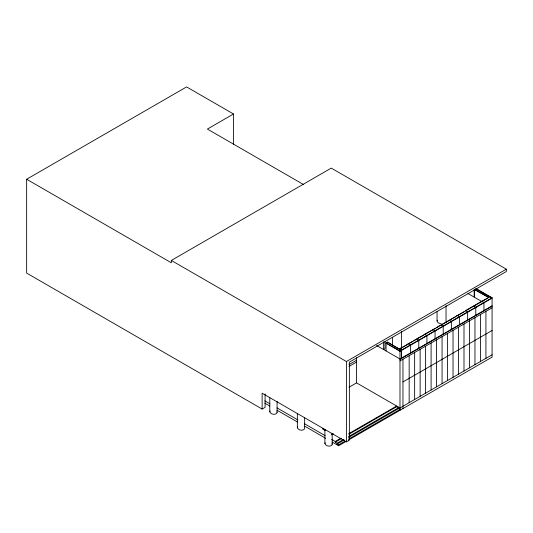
<?xml version="1.0" encoding="UTF-8"?>
<svg xmlns="http://www.w3.org/2000/svg" width="533" height="533" viewBox="0 0 533 533"><rect width="100%" height="100%" fill="white"/><g stroke="black" fill="none" stroke-linecap="round" stroke-linejoin="round"><path stroke-width="0.8" d="M277.093 401.289L277.06 412.915C275.501 415.38 270.018 414.441 269.805 411.403L270.078 410.916M304.649 417.992L304.623 428.825C303.057 431.29 297.574 430.351 297.367 427.313L297.641 426.826M332.212 433.902L332.186 444.735C330.62 447.2 325.137 446.268 324.923 443.223L325.203 442.736M442.343 324.437L438.099 322.751L437.1 321.412L437.3 320.193M265.088 393.88L265.088 407.339L262.129 409.051L26.65 273.096L26.65 179.248L186.59 86.912L233.507 113.995L233.507 144.41M233.507 113.995L207.404 129.066L303.73 184.678M26.65 179.248L171.326 262.782L171.326 260.444L331.266 168.102L506.35 269.185L506.35 271.524L349.368 362.154L349.368 440.165L346.41 441.87L262.129 393.214L262.129 409.051M171.326 260.444L346.41 361.527L506.35 269.185M386.065 350.947L386.065 342.926L387.478 342.113L401.402 350.154L401.402 358.176M349.028 364.592L356.55 360.248M349.028 366.411L356.55 362.067M399.404 349.115L489.907 296.861M400.083 348.722L406.866 344.804M412.409 341.606L407.545 344.098M413.721 340.847L415.693 339.401M423.182 335.384L416.606 338.868L418.778 340.121L418.778 348.142M435.528 328.255L423.835 334.697M436.84 327.495L440.125 325.29M441.697 324.69L455.755 316.575M457.987 315.289L463.903 311.872M487.195 298.427L481.765 301.252L483.937 302.504L483.937 310.526M386.065 342.926L399.99 350.967L401.402 350.154M399.404 348.802L401.576 350.054L492.079 297.8L475.909 288.466M401.402 350.461L399.99 351.28L386.065 343.239M349.028 387.225L356.55 382.881L399.99 407.958L492.079 354.791M492.079 305.822L399.99 358.989L376.571 345.471M399.99 359.335L492.079 306.169M399.99 360.961L492.079 307.794M402.955 381.941L492.079 330.48M331.699 434.295L333.098 433.482M331.699 434.901L333.098 434.095M331.653 439.419L335.244 441.491L340.953 438.193M348.809 433.655L396.659 406.033L396.659 406.672L348.809 434.295M335.244 441.491L335.244 442.13L341.666 438.419M335.244 442.13L337.096 443.203L343.525 439.492M348.522 436.607L398.511 407.745L398.511 408.591L348.522 437.453M337.096 443.203L337.096 444.049L344.238 439.925M337.096 444.049L338.575 444.902L345.004 441.191M348.575 439.132L399.99 409.444L398.511 408.591M332.132 442.03L338.575 445.755L346.43 441.217M348.575 439.978L492.079 357.13L492.079 297.8M475.909 288.773L492.079 298.114L401.576 350.368L400.49 349.741M474.497 289.279L488.428 297.321L474.497 289.586L474.497 297.301L481.466 301.318M467.901 293.49L474.17 297.108L474.17 289.399M398.617 348.855L387.478 342.113M396.659 406.672L399.99 408.598M325.423 430.044L322.678 428.459L322.678 429.072L325.423 430.651M264.848 400.849L269.878 403.754M277.06 407.898L297.887 419.924M304.356 423.662L325.183 435.688M264.834 403.175L269.851 406.073M277.007 410.203L297.767 422.189M304.929 426.327L325.69 438.313M401.063 347.383L401.422 348.062M331.986 443.643L332.212 444.196M276.867 411.822L277.093 412.375M485.929 311.345L485.929 358.343M480.846 301.778L465.476 310.659L467.648 311.912L467.648 319.933M480.446 314.517L480.446 361.514M475.789 315.23L475.789 307.208L473.617 306.262M474.963 317.681L474.963 364.679M469.48 320.846L469.48 367.843M463.996 324.011L463.996 371.008M459.499 324.63L459.499 316.609L457.334 315.356L456.415 315.889M458.513 327.175L458.513 374.173M453.03 330.34L453.03 377.337M451.358 329.334L451.358 321.312L449.186 320.373M447.547 333.505L447.547 380.502M446.041 305.695L446.041 322.159M443.209 334.038L443.209 326.016L441.044 325.07M442.064 336.669L442.064 383.667M437.047 311.712L437.047 320.759M436.58 339.841L436.58 386.838M435.068 338.741L435.068 330.72L432.896 329.774M431.097 343.005L431.097 390.003M426.92 343.445L426.92 335.424L424.754 334.477M425.614 346.17L425.614 393.167M420.131 349.335L420.131 396.332M414.647 352.5L414.647 399.497M410.63 352.846L410.63 344.824L408.465 343.878M409.164 355.664L409.164 402.662M402.955 359.255L402.955 408.584M401.576 350.054L401.576 358.076M401.482 331.426L401.482 347.889M399.99 350.967L399.99 410.297M392.481 337.436L392.481 344.844M384.953 341.733L384.953 348.675L383.54 349.488L383.54 341.78M356.55 357.756L356.55 382.881M346.41 361.527L346.41 441.87M338.575 444.902L338.575 445.755M324.897 429.511L324.897 443.762M297.341 413.601L297.341 427.852M269.778 397.691L269.778 411.942"/></g></svg>
